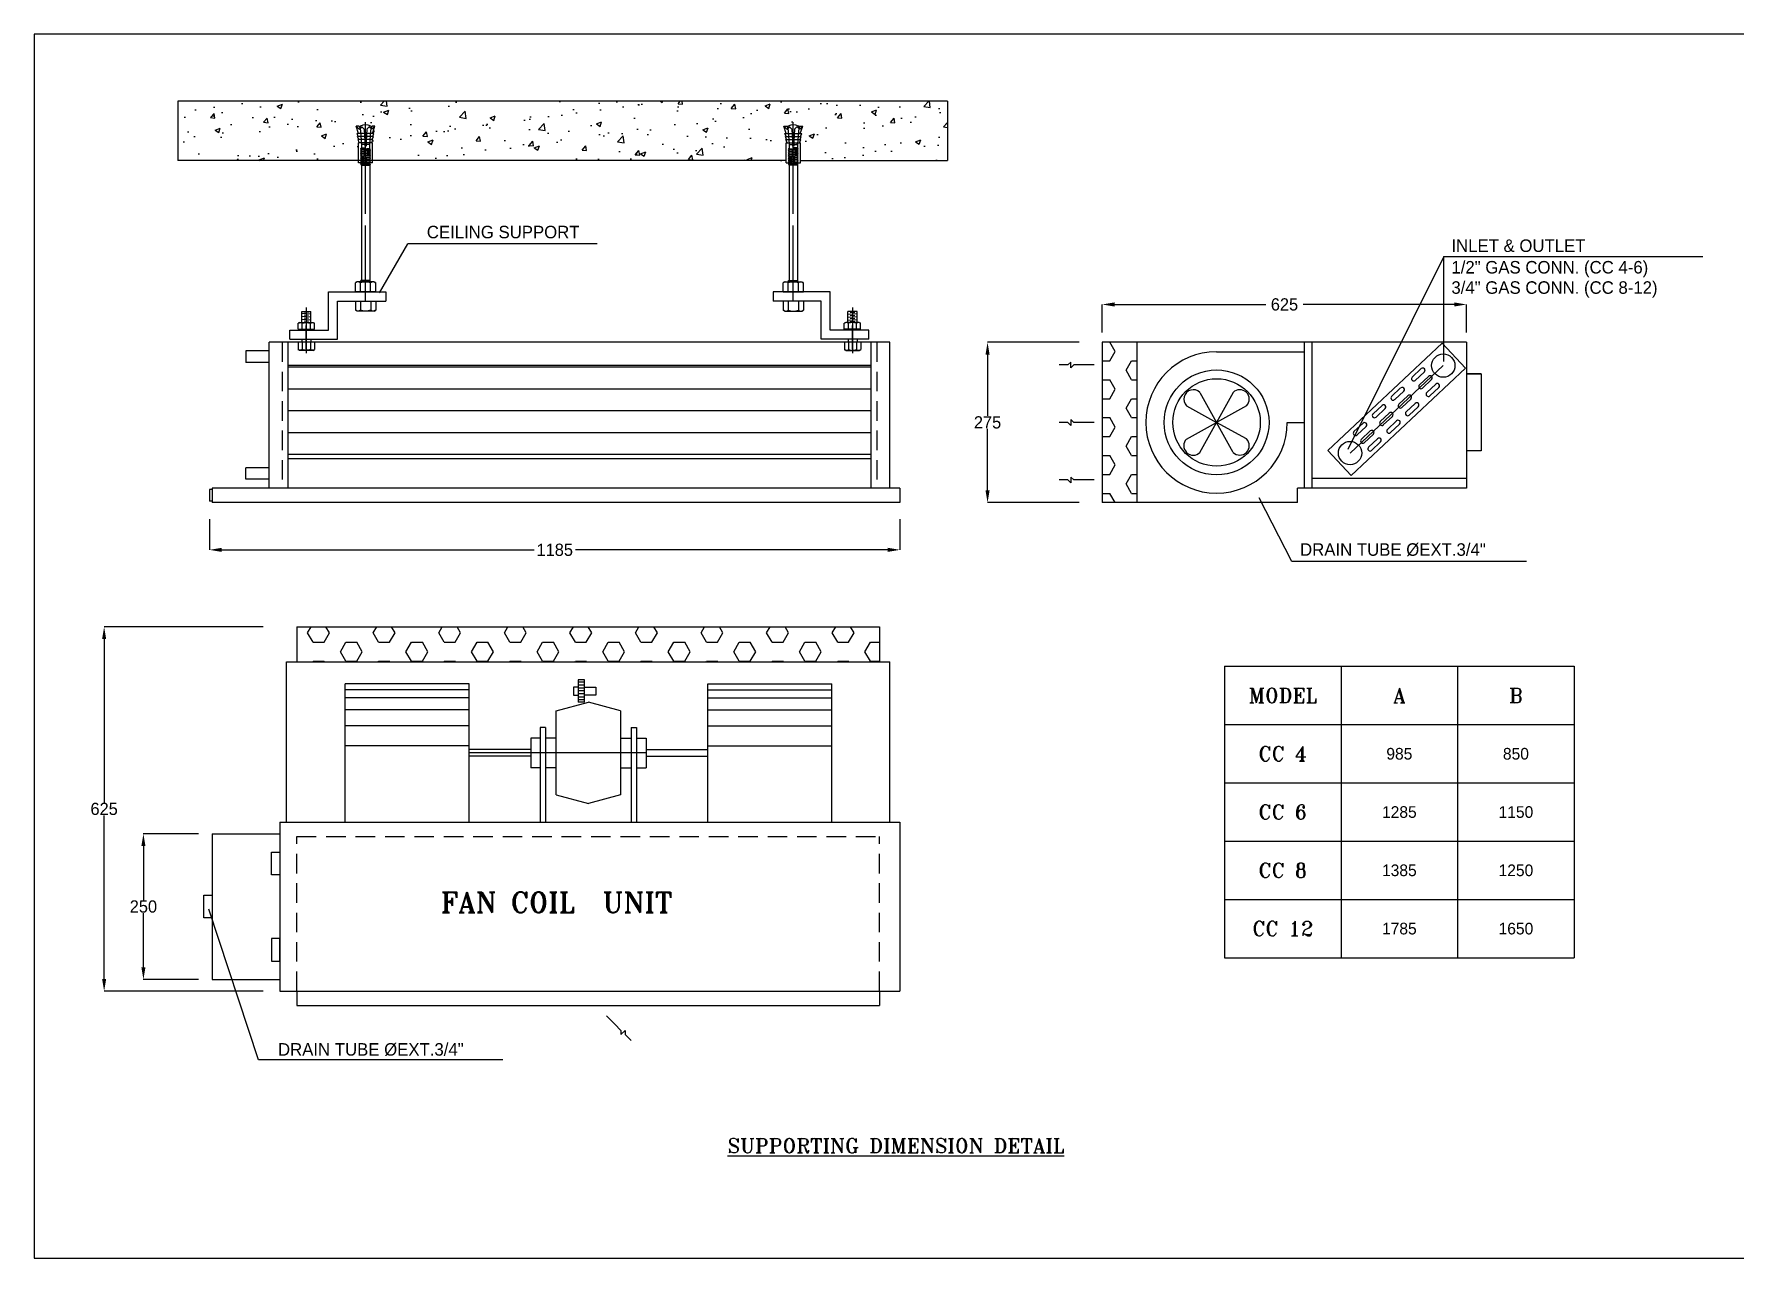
# Model space of a CAD drawing. Extents: x 462150 to 593348, y 35809 to 85242.
# Drawn here: x 477098 to 480015, y 48555 to 50655 of the extents above; entities that cross this region are included whole.
import ezdxf
from ezdxf.enums import TextEntityAlignment as Align

# ---------------------------------------------------------------- set-up
doc = ezdxf.new("R2010")
doc.units = 0
doc.header["$LTSCALE"] = 500
doc.header["$MEASUREMENT"] = 0
for name, pattern in [('CENTER', [2, 1.25, -0.25, 0.25, -0.25]), ('DASHDOT', [1, 0.5, -0.25, 0, -0.25]), ('DOT-E', [0.26, 0.15, -0.11]), ('DSH1', [0.101, 0.067, -0.034])]:
    doc.linetypes.add(name, pattern=pattern)
for name, color, linetype in [('M_AHU', 40, 'Continuous'), ('M_ARCH', 7, 'Continuous'), ('M_DIM', 30, 'Continuous'), ('M_ROMANT120', 7, 'Continuous'), ('MCENTER', 7, 'DASHDOT'), ('MDRILL-D', 2, 'DOT-E'), ('MDRILLING', 2, 'Continuous'), ('MLEROY80-1', 2, 'Continuous'), ('MNUTS', 2, 'Continuous')]:
    doc.layers.add(name, color=color, linetype=linetype)
doc.styles.add('MLEROY80', font='stencil', dxfattribs={"oblique": 20, "height": 210})
doc.styles.add('romant', font='romant.shx', dxfattribs={"width": 0.8, "height": 500})
doc.dimstyles.new('M_A_HAMID', dxfattribs={"dimscale": 0, "dimtxt": 105, "dimasz": 105, "dimexe": 0.18, "dimexo": 0.625, "dimtad": 0, "dimtih": 1, "dimtoh": 1, "dimdec": 0, "dimzin": 0, "dimdsep": 46, "dimtxsty": 'Standard', "dimcen": 0.09, "dimclrt": 256, "dimadec": 0, "dimazin": 0, "dimtfac": 1, "dimtdec": 0, "dimtofl": 0, "dimtmove": 0, "dimatfit": 3, "dimfxl": 1, "dimtolj": 1, "dimtzin": 0, "dimarcsym": 0})

# ---------------------------------------------------------------- blocks, each defined once
blk = doc.blocks.new('MECH-A')
for p, q in [((1, 1), (0, 1)), ((0, 1), (0, 0)), ((1, 0), (1, 1)), ((0, 0), (1, 0))]:
    blk.add_line(p, q)
blk = doc.blocks.new('NUT1')
at = {"layer": 'MNUTS'}
for p, q in [((-110, 112), (-97, 135)), ((-110, 112), (-110, -112)), ((0, 135), (-97, 135)), ((0, 68), (-97, 68)), ((0, 135), (0, -135)), ((-110, -112), (-97, -135)), ((0, -68), (-97, -68)), ((0, -135), (-97, -135))]:
    blk.add_line(p, q, dxfattribs=at)
for centre, radius, start, end in [((-53, 101), 55, 146.1889, 217.433), ((104, 0), 212, 161.4608, 198.5114), ((-53, -101), 55, 142.567, 213.8111)]:
    blk.add_arc(centre, radius, start, end, dxfattribs=at)
blk = doc.blocks.new('BOLT')
at = {"layer": 'MNUTS'}
for p, q in [((0, 135), (121, 135)), ((0, 68), (121, 68)), ((134, 112), (121, 135)), ((134, -112), (134, 112)), ((0, -68), (121, -68)), ((0, -135), (121, -135)), ((134, -112), (121, -135))]:
    blk.add_line(p, q, dxfattribs=at)
for centre, radius, start, end in [((77, 101), 55, 322.567, 33.8111), ((-80, 0), 212, 341.4608, 18.5114), ((77, -101), 55, 326.1889, 37.433)]:
    blk.add_arc(centre, radius, start, end, dxfattribs=at)
blk = doc.blocks.new('ARR02B')
at = {"color": 2}
blk.add_lwpolyline([(0, 0, 0, 1, 0), (-2, 0, 0, 0, 0), (-6, 0, 0, 0, 0)], format="xyseb", dxfattribs=at)
blk = doc.blocks.new('ARR03B')
at = {"color": 2}
blk.add_lwpolyline([(0, 0), (-2, 0), (-3.5, 0), (-4, 0.5), (-4, -0.5), (-4.5, 0), (-6, 0)], dxfattribs=at)
blk = doc.blocks.new('*D564')
at = {"layer": 'Defpoints', "color": 0, "transparency": 16777216}
for p in [(477380.6, 49283.4), (477285.7, 49033.4), (477380.6, 49033.4)]:
    blk.add_point(p, dxfattribs=at)
at = {"layer": 'M_DIM', "color": 0, "lineweight": -2, "transparency": 16777216}
for p, q in [((477380, 49283.4), (477285.5, 49283.4)), ((477285.7, 49262.4), (477285.7, 49169.5)), ((477285.7, 49054.4), (477285.7, 49147.2)), ((477380, 49033.4), (477285.5, 49033.4))]:
    blk.add_line(p, q, dxfattribs=at)
at = {"layer": 'M_DIM', "color": 0, "transparency": 16777216}
for points in [[(477282.2, 49262.4), (477289.2, 49262.4), (477285.7, 49283.4)], [(477282.2, 49054.4), (477289.2, 49054.4), (477285.7, 49033.4)]]:
    blk.add_solid(points, dxfattribs=at)
at = {"layer": 'M_DIM', "transparency": 16777216, "insert": (477285.7, 49158.4), "char_height": 21, "attachment_point": 5}
blk.add_mtext('\\A1;250', dxfattribs=at)
blk = doc.blocks.new('*D565')
at = {"layer": 'Defpoints', "color": 0, "transparency": 16777216}
for p in [(477218.3, 49638.4), (477491.7, 49638.4), (477491.7, 49013.4)]:
    blk.add_point(p, dxfattribs=at)
at = {"layer": 'M_DIM', "color": 0, "lineweight": -2, "transparency": 16777216}
for p, q in [((477491, 49638.4), (477218.1, 49638.4)), ((477218.3, 49617.4), (477218.3, 49337)), ((477218.3, 49034.4), (477218.3, 49314.7)), ((477491, 49013.4), (477218.1, 49013.4))]:
    blk.add_line(p, q, dxfattribs=at)
at = {"layer": 'M_DIM', "color": 0, "transparency": 16777216}
for points in [[(477214.8, 49617.4), (477221.8, 49617.4), (477218.3, 49638.4)], [(477214.8, 49034.4), (477221.8, 49034.4), (477218.3, 49013.4)]]:
    blk.add_solid(points, dxfattribs=at)
at = {"layer": 'M_DIM', "transparency": 16777216, "insert": (477218.3, 49325.9), "char_height": 21, "attachment_point": 5}
blk.add_mtext('\\A1;625', dxfattribs=at)
blk = doc.blocks.new('*D566')
at = {"layer": 'Defpoints', "color": 0, "transparency": 16777216}
for p in [(478891.6, 50126.5), (478733.9, 49851.5), (478891.6, 49851.5)]:
    blk.add_point(p, dxfattribs=at)
at = {"layer": 'M_DIM', "color": 0, "lineweight": -2, "transparency": 16777216}
for p, q in [((478891, 50126.5), (478733.7, 50126.5)), ((478733.9, 50105.5), (478733.9, 50000.1)), ((478733.9, 49872.5), (478733.9, 49977.9)), ((478891, 49851.5), (478733.7, 49851.5))]:
    blk.add_line(p, q, dxfattribs=at)
at = {"layer": 'M_DIM', "color": 0, "transparency": 16777216}
for points in [[(478730.4, 50105.5), (478737.4, 50105.5), (478733.9, 50126.5)], [(478730.4, 49872.5), (478737.4, 49872.5), (478733.9, 49851.5)]]:
    blk.add_solid(points, dxfattribs=at)
at = {"layer": 'M_DIM', "transparency": 16777216, "insert": (478733.9, 49989), "char_height": 21, "attachment_point": 5}
blk.add_mtext('\\A1;275', dxfattribs=at)
blk = doc.blocks.new('*D567')
at = {"layer": 'Defpoints', "color": 0, "transparency": 16777216}
for p in [(479555.8, 50191.4), (478930.8, 50142.5), (479555.8, 50142.5)]:
    blk.add_point(p, dxfattribs=at)
at = {"layer": 'M_DIM', "color": 0, "lineweight": -2, "transparency": 16777216}
for p, q in [((478930.8, 50143.1), (478930.8, 50191.6)), ((478951.8, 50191.4), (479211.1, 50191.4)), ((479534.8, 50191.4), (479275.4, 50191.4)), ((479555.8, 50143.1), (479555.8, 50191.6))]:
    blk.add_line(p, q, dxfattribs=at)
at = {"layer": 'M_DIM', "color": 0, "transparency": 16777216}
for points in [[(478951.8, 50194.9), (478951.8, 50187.9), (478930.8, 50191.4)], [(479534.8, 50194.9), (479534.8, 50187.9), (479555.8, 50191.4)]]:
    blk.add_solid(points, dxfattribs=at)
at = {"layer": 'M_DIM', "transparency": 16777216, "insert": (479243.3, 50191.4), "char_height": 21, "attachment_point": 5}
blk.add_mtext('\\A1;625', dxfattribs=at)
blk = doc.blocks.new('*D568')
at = {"layer": 'Defpoints', "color": 0, "transparency": 16777216}
for p in [(477399.1, 49823.9), (478583.7, 49823.9), (477399.1, 49770.4)]:
    blk.add_point(p, dxfattribs=at)
at = {"layer": 'M_DIM', "color": 0, "lineweight": -2, "transparency": 16777216}
for p, q in [((477399.1, 49823.2), (477399.1, 49770.2)), ((478583.7, 49823.2), (478583.7, 49770.2)), ((477420.1, 49770.4), (477955.8, 49770.4)), ((478562.7, 49770.4), (478027, 49770.4))]:
    blk.add_line(p, q, dxfattribs=at)
at = {"layer": 'M_DIM', "color": 0, "transparency": 16777216}
for points in [[(477420.1, 49773.9), (477420.1, 49766.9), (477399.1, 49770.4)], [(478562.7, 49773.9), (478562.7, 49766.9), (478583.7, 49770.4)]]:
    blk.add_solid(points, dxfattribs=at)
at = {"layer": 'M_DIM', "transparency": 16777216, "insert": (477991.4, 49770.4), "char_height": 21, "attachment_point": 5}
blk.add_mtext('\\A1;1185', dxfattribs=at)

msp = doc.modelspace()

# ---------------------------------------------------------------- hatches: boundary and pattern name
at = {"layer": 'M_AHU'}
h = msp.add_hatch(dxfattribs=at)
h.set_pattern_fill('AR-CONC', color=9, scale=0.5, style=0)
h.set_pattern_definition([(50, (477097.99, 48752.62), (91.0923, -7.9695), [9.525, -104.775]), (355, (477097.99, 48752.62), (-17.6214, 95.5283), [7.62, -83.82]), (100.451, (477105.58, 48751.96), (73.4713, 87.5583), [8.095, -89.045]), (46.184, (477097.99, 48778.02), (135.5395, -21.021), [14.2875, -157.1625]), (96.6356, (477109.29, 48776.27), (118.702, 123.713), [12.1425, -133.5675]), (351.184, (477097.99, 48778.02), (118.702, 123.7126), [11.43, -125.73]), (21, (477110.69, 48771.67), (75.8074, -51.1328), [9.525, -104.775]), (326, (477110.69, 48771.67), (30.901, 92.094), [7.62, -83.82]), (71.4514, (477117.01, 48767.41), (106.7082, 40.9614), [8.095, -89.045]), (37.5, (477097.99, 48752.62), (1.5443, 42.2775), [0, -82.804, 0, -85.09, 0, -84.1375]), (7.5, (477097.99, 48752.62), (33.4098, 50.0903), [0, -48.514, 0, -80.899, 0, -32.0675]), (327.5, (477069.67, 48752.62), (67.7953, -2.86437), [0, -31.75, 0, -99.06, 0, -131.445]), (317.5, (477056.97, 48752.62), (74.0646, 12.7132), [0, -41.275, 0, -65.786, 0, -93.345])])
h.paths.add_polyline_path([(478388.6, 50438.5), (478388.6, 50469), (478390, 50469), (478388, 50474.2), (478389.1, 50474.2), (478387.1, 50479.4), (478388.3, 50479.4), (478386.3, 50484.6), (478388.7, 50484.6), (478384.5, 50497.2), (478389.4, 50497.2), (478391.4, 50494.4), (478391.2, 50497.2, -0.248821), (478410.2, 50497.2), (478409.9, 50494.4), (478411.9, 50497.2), (478416.8, 50497.2), (478412.6, 50484.6), (478415.1, 50484.6), (478413.1, 50479.4), (478414.2, 50479.4), (478412.2, 50474.2), (478413.3, 50474.2), (478411.3, 50469), (478412.8, 50469), (478412.8, 50438.5), (478665.2, 50438.5), (478665.2, 50540.1), (477344.8, 50540.1), (477344.8, 50438.5), (477654.7, 50438.5), (477654.7, 50469), (477656.1, 50469), (477654.1, 50474.2), (477655.2, 50474.2), (477653.2, 50479.4), (477654.4, 50479.4), (477652.4, 50484.6), (477654.8, 50484.6), (477650.6, 50497.2), (477655.5, 50497.2), (477657.5, 50494.4), (477657.3, 50497.2, -0.248821), (477676.3, 50497.2), (477676, 50494.4), (477678, 50497.2), (477682.9, 50497.2), (477678.7, 50484.6), (477681.2, 50484.6), (477679.2, 50479.4), (477680.3, 50479.4), (477678.3, 50474.2), (477679.4, 50474.2), (477677.4, 50469), (477678.9, 50469), (477678.9, 50438.5)])
h = msp.add_hatch(dxfattribs=at)
h.set_pattern_fill('HEX', color=256, scale=150, style=0)
h.set_pattern_definition([(0, (457718.44, 42073.12), (0, 32.475953), [18.75, -37.5]), (120, (457718.44, 42073.12), (-28.125, -16.237976), [18.75, -37.5]), (60, (457737.19, 42073.12), (-28.125, 16.237976), [18.75, -37.5])])
h.paths.add_polyline_path([(478990.8, 50126.5), (478930.8, 50126.5), (478930.8, 49851.5), (478990.8, 49851.5)])
h = msp.add_hatch(dxfattribs=at)
h.set_pattern_fill('LINE', color=256, scale=300, style=0)
h.set_pattern_definition([(0, (457814.675, 41234.393), (0, 37.5), [])])
h.paths.add_polyline_path([(477533.7, 50086.5), (477533.7, 49926.5), (478533.7, 49926.5), (478533.7, 50086.5)])
h = msp.add_hatch(dxfattribs=at)
h.set_pattern_fill('HEX', color=256, scale=150, style=0)
h.set_pattern_definition([(0, (443714.267, 42272.243), (0, 32.475953), [18.75, -37.5]), (120, (443714.267, 42272.243), (-28.125, -16.237976), [18.75, -37.5]), (60, (443733.017, 42272.243), (-28.125, 16.237976), [18.75, -37.5])])
h.paths.add_polyline_path([(478548.7, 49578.4), (478548.7, 49638.4), (477548.7, 49638.4), (477548.7, 49578.4)])

# ---------------------------------------------------------------- linework, layer by layer
for p, q in [((478665.2, 50540.1), (477344.8, 50540.1)), ((477344.8, 50540.1), (477344.8, 50438.5)), ((478665.2, 50540.1), (478665.2, 50438.5)), ((478388.6, 50438.5), (477344.8, 50438.5)), ((478412.8, 50438.5), (478665.2, 50438.5))]:
    msp.add_line(p, q)
at = {"layer": 'M_AHU', "color": 2}
for p, q in [((477603.3, 50212.9), (477701.6, 50212.9)), ((477603.3, 50147.3), (477603.3, 50212.9)), ((477618.8, 50197.3), (477701.6, 50197.3)), ((477618.8, 50131.7), (477618.8, 50197.3)), ((477701.6, 50212.9), (477701.6, 50197.3)), ((478464.1, 50212.9), (478365.9, 50212.9)), ((478365.9, 50212.9), (478365.9, 50197.3)), ((478448.6, 50197.3), (478365.9, 50197.3)), ((478448.6, 50131.7), (478448.6, 50197.3)), ((478464.1, 50147.3), (478464.1, 50212.9)), ((477557.5, 50179.3), (477573, 50179.3)), ((477557.5, 50160.5), (477557.5, 50179.3)), ((477572.9, 50174.7), (477557.5, 50176.1)), ((477572.9, 50169.6), (477557.5, 50171)), ((477572.9, 50164.5), (477557.5, 50165.8)), ((477569, 50177.6), (477561.3, 50178.3)), ((477569, 50172.5), (477561.3, 50173.2)), ((477569, 50167.4), (477561.3, 50168.1)), ((477573, 50160.5), (477573, 50179.3)), ((478494.4, 50160.5), (478494.4, 50179.3)), ((478510, 50179.3), (478494.4, 50179.3)), ((478494.6, 50174.7), (478509.9, 50176.1)), ((478494.6, 50169.6), (478509.9, 50171)), ((478494.6, 50164.5), (478509.9, 50165.8)), ((478498.4, 50177.6), (478506.1, 50178.3)), ((478498.4, 50172.5), (478506.1, 50173.2)), ((478498.4, 50167.4), (478506.1, 50168.1)), ((478510, 50160.5), (478510, 50179.3)), ((477537.1, 50147.3), (477603.3, 50147.3)), ((477537.1, 50131.7), (477537.1, 50147.3)), ((477569, 50162.2), (477561.3, 50162.9)), ((478530.3, 50147.3), (478464.1, 50147.3)), ((478498.4, 50162.2), (478506.1, 50162.9)), ((478530.3, 50131.7), (478530.3, 50147.3)), ((477537.1, 50131.7), (477618.8, 50131.7)), ((477557.3, 50131.7), (477557.3, 50126.5)), ((477572.9, 50131.7), (477572.9, 50126.5)), ((478530.3, 50131.7), (478448.6, 50131.7)), ((478494.6, 50131.7), (478494.6, 50126.5)), ((478510.1, 50131.7), (478510.1, 50126.5))]:
    msp.add_line(p, q, dxfattribs=at)
at = {"layer": 'M_AHU', "color": 2, "linetype": 'CENTER'}
for p, q in [((477565.1, 50186.1), (477565.1, 50108.1)), ((478502.3, 50186.1), (478502.3, 50108.1)), ((477565.1, 50115.1), (477565.1, 50155.5)), ((478502.3, 50115.1), (478502.3, 50155.5))]:
    msp.add_line(p, q, dxfattribs=at)
at = {"layer": 'M_AHU'}
for p, q in [((477461.7, 50111.6), (477461.7, 50091.6)), ((477501.3, 50111.6), (477461.7, 50111.6)), ((477501.3, 49876.5), (477501.3, 50126.5)), ((478566.1, 50126.5), (477501.3, 50126.5)), ((477533.7, 50126.5), (477533.7, 49876.5)), ((478533.7, 50126.5), (478533.7, 49876.5)), ((478566.1, 49876.5), (478566.1, 50126.5)), ((478930.8, 50126.5), (478930.8, 49851.5)), ((479555.8, 50126.5), (478930.8, 50126.5)), ((478990.8, 49851.5), (478990.8, 50126.5)), ((479126.8, 50110.3), (479277.5, 50110.3)), ((479277.5, 49876.5), (479277.5, 50126.5)), ((479290.8, 49876.5), (479290.8, 50126.5)), ((479513.6, 50124.8), (479317.7, 49941.1)), ((479513.6, 50124.8), (479553.8, 50081.9)), ((479555.8, 50126.5), (479555.8, 49876.5)), ((477501.3, 50091.6), (477461.7, 50091.6)), ((478533.7, 50086.5), (477533.7, 50086.5)), ((479515.8, 50086.5), (479355.8, 49936.5)), ((479553.8, 50081.9), (479357.9, 49898.2)), ((479462.5, 50066.8), (479478, 50081.4)), ((479427.1, 50033.7), (479442.6, 50048.2)), ((479483.3, 50075.8), (479467.8, 50061.2)), ((479475, 50053.5), (479490.5, 50068.1)), ((479495.8, 50062.5), (479480.2, 50047.9)), ((479503, 50054.8), (479487.5, 50040.2)), ((479492.7, 50034.6), (479508.2, 50049.2)), ((479580.8, 50072.5), (479555.8, 50072.5)), ((479555.8, 50072.5), (479580.8, 50072.5)), ((479580.8, 50072.5), (479580.8, 49940.5)), ((479580.8, 50072.5), (479580.8, 49940.5)), ((479098.2, 50040.5), (479126.8, 49989)), ((479155.2, 50040.4), (479126.8, 49989)), ((479447.9, 50042.6), (479432.4, 50028.1)), ((479439.6, 50020.4), (479455.1, 50034.9)), ((479460.4, 50029.3), (479444.8, 50014.8)), ((479467.6, 50021.6), (479452.1, 50007.1)), ((479075.3, 50017.4), (479126.8, 49989)), ((479178.2, 50017.6), (479126.8, 49989)), ((479395.2, 50003.7), (479410.7, 50018.3)), ((479416, 50012.7), (479400.4, 49998.1)), ((479407.6, 49990.4), (479423.2, 50005)), ((479428.4, 49999.4), (479412.9, 49984.8)), ((479435.6, 49991.7), (479420.1, 49977.1)), ((479457.3, 50001.5), (479472.8, 50016)), ((479075.3, 49960.5), (479126.8, 49989)), ((479098.3, 49937.6), (479126.8, 49989)), ((479155.3, 49937.5), (479126.8, 49989)), ((479178.2, 49960.6), (479126.8, 49989)), ((479248.1, 49989), (479277.5, 49989)), ((479362.6, 49973.2), (479378.1, 49987.7)), ((479383.4, 49982.1), (479367.9, 49967.6)), ((479375.1, 49959.9), (479390.6, 49974.4)), ((479395.9, 49968.8), (479380.3, 49954.3)), ((479403.1, 49961.1), (479387.6, 49946.6)), ((479425.4, 49971.5), (479440.9, 49986.1)), ((479317.7, 49941.1), (479357.9, 49898.2)), ((479392.8, 49941), (479408.3, 49955.5)), ((479580.8, 49940.5), (479555.8, 49940.5)), ((477501.3, 49911.4), (477461.7, 49911.4)), ((477461.7, 49891.4), (477461.7, 49911.4)), ((478533.7, 49926.5), (477533.7, 49926.5)), ((477399.1, 49873.7), (477399.1, 49853.7)), ((477403.7, 49873.7), (477399.1, 49873.7)), ((478583.7, 49876.5), (477403.7, 49876.5)), ((477403.7, 49876.5), (477403.7, 49851.5)), ((477501.3, 49891.4), (477461.7, 49891.4)), ((478583.7, 49876.5), (478583.7, 49851.5)), ((479555.8, 49876.5), (479265.8, 49876.5)), ((479265.8, 49851.5), (479265.8, 49876.5)), ((479555.8, 49893.1), (479290.8, 49893.1)), ((477403.7, 49853.7), (477399.1, 49853.7)), ((478583.7, 49851.5), (477403.7, 49851.5)), ((479265.8, 49851.5), (478930.8, 49851.5)), ((477548.7, 49638.4), (478548.7, 49638.4)), ((477548.7, 49638.4), (477548.7, 49578.4)), ((478548.7, 49638.4), (478548.7, 49578.4)), ((477531.3, 49578.4), (478566.1, 49578.4)), ((477531.3, 49303.4), (477531.3, 49578.4)), ((478566.1, 49303.4), (478566.1, 49578.4)), ((477844.6, 49540.7), (477631.6, 49540.7)), ((477631.6, 49303.4), (477631.6, 49540.7)), ((477844.6, 49530.4), (477631.6, 49530.4)), ((477844.6, 49303.4), (477844.6, 49540.7)), ((478023.7, 49535.1), (478023.7, 49521.3)), ((478031.8, 49535.1), (478023.7, 49535.1)), ((478031.8, 49547.6), (478031.8, 49508.8)), ((478042.5, 49547.6), (478031.8, 49547.6)), ((478042.5, 49543.4), (478031.8, 49543.4)), ((478042.5, 49538.5), (478031.8, 49538.5)), ((478042.5, 49533.3), (478031.8, 49533.3)), ((478042.5, 49528.3), (478031.8, 49528.3)), ((478042.5, 49523.2), (478031.8, 49523.2)), ((478042.5, 49508.8), (478042.5, 49547.6)), ((478042.5, 49535.1), (478062.1, 49535.1)), ((478062.1, 49535.1), (478062.1, 49521.3)), ((478253.9, 49303.4), (478253.9, 49540.7)), ((478253.9, 49540.7), (478466.8, 49540.7)), ((478253.9, 49530.4), (478466.8, 49530.4)), ((478466.8, 49303.4), (478466.8, 49540.7)), ((477844.6, 49516.6), (477631.6, 49516.6)), ((477844.6, 49496.1), (477631.6, 49496.1)), ((477994.1, 49494.1), (478049.2, 49508.8)), ((477994.1, 49350), (477994.1, 49494.1)), ((478023.7, 49521.3), (478031.8, 49521.3)), ((478042.5, 49517.9), (478031.8, 49517.9)), ((478042.5, 49513.1), (478031.8, 49513.1)), ((478042.5, 49508.8), (478031.8, 49508.8)), ((478062.1, 49521.3), (478042.5, 49521.3)), ((478104.4, 49494.1), (478049.2, 49508.8)), ((478104.4, 49494.1), (478104.4, 49350)), ((478253.9, 49516.6), (478466.8, 49516.6)), ((478253.9, 49496.1), (478466.8, 49496.1)), ((477844.6, 49468.6), (477631.6, 49468.6)), ((477975.8, 49465.4), (477966.6, 49465.4)), ((477966.6, 49465.4), (477966.6, 49303.4)), ((477975.8, 49465.4), (477975.8, 49303.4)), ((478122.6, 49465.4), (478122.6, 49303.4)), ((478122.6, 49465.4), (478131.8, 49465.4)), ((478131.8, 49465.4), (478131.8, 49303.4)), ((478253.9, 49468.6), (478466.8, 49468.6)), ((477950.1, 49447.6), (477950.1, 49396.5)), ((477966.6, 49447.6), (477950.1, 49447.6)), ((477994.1, 49447.6), (477975.8, 49447.6)), ((478104.4, 49447.6), (478122.6, 49447.6)), ((478131.8, 49447.6), (478148.4, 49447.6)), ((478148.4, 49447.6), (478148.4, 49396.5)), ((477844.6, 49434.3), (477631.6, 49434.3)), ((477950.1, 49427.8), (477844.6, 49427.8)), ((478148.4, 49422), (477844.6, 49422)), ((477950.1, 49416.2), (477844.6, 49416.2)), ((478148.4, 49427.8), (478253.9, 49427.8)), ((478148.4, 49416.2), (478253.9, 49416.2)), ((478253.9, 49434.3), (478466.8, 49434.3)), ((477966.6, 49396.5), (477950.1, 49396.5)), ((477994.1, 49396.5), (477975.8, 49396.5)), ((478104.4, 49396.5), (478122.6, 49396.5)), ((478131.8, 49396.5), (478148.4, 49396.5)), ((477994.1, 49350), (478049.2, 49335.2)), ((478104.4, 49350), (478049.2, 49335.2)), ((477519.6, 49303.4), (477519.6, 49013.4)), ((477519.6, 49303.4), (478583.7, 49303.4)), ((478583.7, 49303.4), (478583.7, 49013.4)), ((477403.7, 49283.4), (477403.7, 49033.4)), ((477403.7, 49283.4), (477519.6, 49283.4)), ((477403.7, 49033.4), (477519.6, 49033.4)), ((477519.6, 49013.4), (478583.7, 49013.4)), ((477548.7, 49013.4), (477548.7, 48988.4)), ((478548.7, 49013.4), (478548.7, 48988.4)), ((477548.7, 48988.4), (478548.7, 48988.4)), ((477548.7, 48988.4), (478548.7, 48988.4))]:
    msp.add_line(p, q, dxfattribs=at)
at = {"layer": 'M_AHU', "linetype": 'DSH1'}
for p, q in [((477523.7, 50126.5), (477523.7, 49876.5)), ((478543.7, 50126.5), (478543.7, 49876.5)), ((477548.7, 49013.4), (477548.7, 49278.4)), ((477548.7, 49278.4), (478548.7, 49278.4)), ((478548.7, 49013.4), (478548.7, 49278.4))]:
    msp.add_line(p, q, dxfattribs=at)
at = {"layer": 'M_AHU'}
for points in [[(477505.2, 49251.7), (477519.6, 49251.7), (477519.6, 49213), (477505.2, 49213)], [(477389.3, 49177.7), (477403.7, 49177.7), (477403.7, 49139), (477389.3, 49139)], [(477505.2, 49065), (477519.6, 49065), (477519.6, 49103.7), (477505.2, 49103.7)]]:
    msp.add_lwpolyline(points, close=True, dxfattribs=at)
for centre, radius in [((479515.8, 50086.5), 20), ((479126.8, 49989), 90), ((479126.8, 49989), 75), ((479355.8, 49936.5), 20)]:
    msp.add_circle(centre, radius, dxfattribs=at)
for centre, radius, start, end in [((479126.8, 49989), 121.3, 90, 0), ((479480.7, 50078.6), 3.84, 313.1568, 133.1568), ((479445.3, 50045.4), 3.84, 313.1568, 133.1568), ((479465.1, 50064), 3.84, 133.1568, 313.1568), ((479477.6, 50050.7), 3.84, 133.1568, 313.1568), ((479493.1, 50065.3), 3.84, 313.1568, 133.1568), ((479505.6, 50052), 3.84, 313.1568, 133.1568), ((479086.8, 50029), 16.2, 45.2484, 225.2484), ((479166.7, 50029), 16.2, 315.2484, 135.2484), ((479413.3, 50015.5), 3.84, 313.1568, 133.1568), ((479429.7, 50030.9), 3.84, 133.1568, 313.1568), ((479442.2, 50017.6), 3.84, 133.1568, 313.1568), ((479457.7, 50032.1), 3.84, 313.1568, 133.1568), ((479470.2, 50018.8), 3.84, 313.1568, 133.1568), ((479490.1, 50037.4), 3.84, 133.1568, 313.1568), ((479397.8, 50000.9), 3.84, 133.1568, 313.1568), ((479410.3, 49987.6), 3.84, 133.1568, 313.1568), ((479425.8, 50002.2), 3.84, 313.1568, 133.1568), ((479438.3, 49988.9), 3.84, 313.1568, 133.1568), ((479454.7, 50004.3), 3.84, 133.1568, 313.1568), ((479086.8, 49949), 16.2, 135.2484, 315.2484), ((479166.7, 49949.1), 16.2, 225.2484, 45.2484), ((479365.2, 49970.4), 3.84, 133.1568, 313.1568), ((479380.8, 49984.9), 3.84, 313.1568, 133.1568), ((479393.2, 49971.6), 3.84, 313.1568, 133.1568), ((479405.7, 49958.3), 3.84, 313.1568, 133.1568), ((479422.7, 49974.3), 3.84, 133.1568, 313.1568), ((479377.7, 49957.1), 3.84, 133.1568, 313.1568), ((479390.2, 49943.8), 3.84, 133.1568, 313.1568)]:
    msp.add_arc(centre, radius, start, end, dxfattribs=at)
msp.add_point((479126.8, 49989), dxfattribs=at)
at = {"layer": 'M_ARCH'}
for p, q in [((479340.4, 49570.6), (479340.4, 49070.6)), ((479540.4, 49570.6), (479540.4, 49070.6)), ((479140.4, 49470.6), (479740.4, 49470.6)), ((479140.4, 49370.6), (479740.4, 49370.6)), ((479140.4, 49270.6), (479740.4, 49270.6)), ((479140.4, 49170.6), (479740.4, 49170.6))]:
    msp.add_line(p, q, dxfattribs=at)
at = {"layer": 'M_ROMANT120'}
for p, q in [((479140.4, 49570.6), (479140.4, 49070.6)), ((479140.4, 49570.6), (479740.4, 49570.6)), ((479740.4, 49570.6), (479740.4, 49070.6)), ((479140.4, 49070.6), (479740.4, 49070.6))]:
    msp.add_line(p, q, dxfattribs=at)
at = {"layer": 'MCENTER'}
for p, q in [((477666.8, 50346.7), (477666.8, 50504.3)), ((478400.7, 50346.7), (478400.7, 50504.3)), ((477666.8, 50197.3), (477666.8, 50326.8)), ((478400.7, 50197.3), (478400.7, 50326.8))]:
    msp.add_line(p, q, dxfattribs=at)
at = {"layer": 'MDRILL-D'}
for p, q in [((477657.6, 50493.6), (477659.8, 50467.2)), ((477676, 50493.6), (477673.8, 50467.2)), ((478391.5, 50493.6), (478393.7, 50467.2)), ((478409.9, 50493.6), (478407.7, 50467.2)), ((477658.3, 50458.8), (477659.8, 50460.3)), ((477658.3, 50458.8), (477666.8, 50458.8)), ((477659.8, 50457.4), (477658.3, 50458.8)), ((477658.3, 50455.9), (477659.8, 50457.4)), ((477659.8, 50467.2), (477659.8, 50460.3)), ((477659.8, 50460.3), (477666.8, 50460.3)), ((477673.8, 50458.8), (477659.8, 50457.4)), ((477659.8, 50457.4), (477673.8, 50455.9)), ((477665.6, 50466.1), (477660.9, 50466.1)), ((477675.2, 50457.4), (477666.8, 50458.1)), ((477675.2, 50457.4), (477666.8, 50458.1)), ((477672.6, 50466.1), (477667.9, 50466.1)), ((477673.8, 50467.2), (477673.8, 50458.8)), ((477675.2, 50457.4), (477673.8, 50458.8)), ((477673.8, 50455.9), (477675.2, 50457.4)), ((478392.2, 50457.4), (478393.7, 50458.8)), ((478392.2, 50457.4), (478400.7, 50458.1)), ((478392.2, 50457.4), (478400.7, 50458.1)), ((478393.7, 50455.9), (478392.2, 50457.4)), ((478393.7, 50467.2), (478393.7, 50458.8)), ((478393.7, 50458.8), (478407.7, 50457.4)), ((478407.7, 50457.4), (478393.7, 50455.9)), ((478394.8, 50466.1), (478399.5, 50466.1)), ((478407.7, 50460.3), (478400.7, 50460.3)), ((478409.1, 50458.8), (478400.7, 50458.8)), ((478401.8, 50466.1), (478406.5, 50466.1)), ((478407.7, 50467.2), (478407.7, 50460.3)), ((478409.1, 50458.8), (478407.7, 50460.3)), ((478407.7, 50457.4), (478409.1, 50458.8)), ((478409.1, 50455.9), (478407.7, 50457.4)), ((477675.2, 50454.5), (477658.3, 50455.9)), ((477675.2, 50454.5), (477658.3, 50455.9)), ((477659.8, 50454.5), (477658.3, 50455.9)), ((477658.3, 50453), (477659.8, 50454.5)), ((477675.2, 50451.6), (477658.3, 50453)), ((477675.2, 50451.6), (477658.3, 50453)), ((477659.8, 50451.6), (477658.3, 50453)), ((477658.3, 50450.2), (477659.8, 50451.6)), ((477675.2, 50448.7), (477658.3, 50450.2)), ((477675.2, 50448.7), (477658.3, 50450.2)), ((477659.8, 50448.7), (477658.3, 50450.2)), ((477658.3, 50447.3), (477659.8, 50448.7)), ((477675.2, 50445.8), (477658.3, 50447.3)), ((477675.2, 50445.8), (477658.3, 50447.3)), ((477659.8, 50445.8), (477658.3, 50447.3)), ((477658.3, 50444.4), (477659.8, 50445.8)), ((477675.2, 50443), (477658.3, 50444.4)), ((477675.2, 50443), (477658.3, 50444.4)), ((477659.8, 50443), (477658.3, 50444.4)), ((477658.3, 50441.5), (477659.8, 50443)), ((477675.2, 50440.1), (477658.3, 50441.5)), ((477675.2, 50440.1), (477658.3, 50441.5)), ((477659.8, 50440.1), (477658.3, 50441.5)), ((477658.3, 50438.6), (477659.8, 50440.1)), ((477675.2, 50437.2), (477658.3, 50438.6)), ((477675.2, 50437.2), (477658.3, 50438.6)), ((477659.8, 50437.2), (477658.3, 50438.6)), ((477658.3, 50435.8), (477659.8, 50437.2)), ((477675.2, 50434.3), (477658.3, 50435.8)), ((477659.8, 50434.3), (477658.3, 50435.8)), ((477659.8, 50454.5), (477673.8, 50453)), ((477659.8, 50451.6), (477673.8, 50450.2)), ((477659.8, 50448.7), (477673.8, 50447.3)), ((477659.8, 50445.8), (477673.8, 50444.4)), ((477659.8, 50443), (477673.8, 50441.5)), ((477659.8, 50440.1), (477673.8, 50438.6)), ((477659.8, 50437.2), (477673.8, 50435.8)), ((477675.2, 50454.5), (477673.8, 50455.9)), ((477673.8, 50453), (477675.2, 50454.5)), ((477675.2, 50451.6), (477673.8, 50453)), ((477673.8, 50450.2), (477675.2, 50451.6)), ((477675.2, 50448.7), (477673.8, 50450.2)), ((477673.8, 50447.3), (477675.2, 50448.7)), ((477675.2, 50445.8), (477673.8, 50447.3)), ((477673.8, 50444.4), (477675.2, 50445.8)), ((477675.2, 50443), (477673.8, 50444.4)), ((477673.8, 50441.5), (477675.2, 50443)), ((477675.2, 50440.1), (477673.8, 50441.5)), ((477673.8, 50438.6), (477675.2, 50440.1)), ((477675.2, 50437.2), (477673.8, 50438.6)), ((477673.8, 50435.8), (477675.2, 50437.2)), ((477675.2, 50434.3), (477673.8, 50435.8)), ((478392.2, 50454.5), (478409.1, 50455.9)), ((478392.2, 50454.5), (478409.1, 50455.9)), ((478392.2, 50454.5), (478393.7, 50455.9)), ((478393.7, 50453), (478392.2, 50454.5)), ((478392.2, 50451.6), (478409.1, 50453)), ((478392.2, 50451.6), (478409.1, 50453)), ((478392.2, 50451.6), (478393.7, 50453)), ((478393.7, 50450.2), (478392.2, 50451.6)), ((478392.2, 50448.7), (478409.1, 50450.2)), ((478392.2, 50448.7), (478409.1, 50450.2)), ((478392.2, 50448.7), (478393.7, 50450.2)), ((478393.7, 50447.3), (478392.2, 50448.7)), ((478392.2, 50445.8), (478409.1, 50447.3)), ((478392.2, 50445.8), (478409.1, 50447.3)), ((478392.2, 50445.8), (478393.7, 50447.3)), ((478393.7, 50444.4), (478392.2, 50445.8)), ((478392.2, 50443), (478409.1, 50444.4)), ((478392.2, 50443), (478409.1, 50444.4)), ((478392.2, 50443), (478393.7, 50444.4)), ((478393.7, 50441.5), (478392.2, 50443)), ((478392.2, 50440.1), (478409.1, 50441.5)), ((478392.2, 50440.1), (478409.1, 50441.5)), ((478392.2, 50440.1), (478393.7, 50441.5)), ((478393.7, 50438.6), (478392.2, 50440.1)), ((478392.2, 50437.2), (478409.1, 50438.6)), ((478392.2, 50437.2), (478409.1, 50438.6)), ((478392.2, 50437.2), (478393.7, 50438.6)), ((478393.7, 50435.8), (478392.2, 50437.2)), ((478392.2, 50434.3), (478409.1, 50435.8)), ((478392.2, 50434.3), (478393.7, 50435.8)), ((478407.7, 50454.5), (478393.7, 50453)), ((478407.7, 50451.6), (478393.7, 50450.2)), ((478407.7, 50448.7), (478393.7, 50447.3)), ((478407.7, 50445.8), (478393.7, 50444.4)), ((478407.7, 50443), (478393.7, 50441.5)), ((478407.7, 50440.1), (478393.7, 50438.6)), ((478407.7, 50437.2), (478393.7, 50435.8)), ((478407.7, 50454.5), (478409.1, 50455.9)), ((478409.1, 50453), (478407.7, 50454.5)), ((478407.7, 50451.6), (478409.1, 50453)), ((478409.1, 50450.2), (478407.7, 50451.6)), ((478407.7, 50448.7), (478409.1, 50450.2)), ((478409.1, 50447.3), (478407.7, 50448.7)), ((478407.7, 50445.8), (478409.1, 50447.3)), ((478409.1, 50444.4), (478407.7, 50445.8)), ((478407.7, 50443), (478409.1, 50444.4)), ((478409.1, 50441.5), (478407.7, 50443)), ((478407.7, 50440.1), (478409.1, 50441.5)), ((478409.1, 50438.6), (478407.7, 50440.1)), ((478407.7, 50437.2), (478409.1, 50438.6)), ((478409.1, 50435.8), (478407.7, 50437.2)), ((478407.7, 50434.3), (478409.1, 50435.8))]:
    msp.add_line(p, q, dxfattribs=at)
for centre, start, end in [((477660.9, 50467.3), 184.7636, 270), ((477672.6, 50467.3), 270, 355.2364), ((478394.8, 50467.3), 184.7636, 270), ((478406.5, 50467.3), 270, 355.2364)]:
    msp.add_arc(centre, 1.15, start, end, dxfattribs=at)
at = {"layer": 'MDRILLING'}
for p, q in [((477654.8, 50484.6), (477650.6, 50497.2)), ((477655.5, 50497.2), (477650.6, 50497.2)), ((477650.6, 50497.2), (477655.8, 50492.1)), ((477655.5, 50497.2), (477657.5, 50494.4)), ((477655.8, 50492.1), (477660.5, 50496.1)), ((477657.3, 50496.5), (477657.6, 50493.6)), ((477660.5, 50496.1), (477664.5, 50492.1)), ((477664.5, 50492.1), (477665.6, 50471.9)), ((477669.1, 50492.1), (477667.9, 50471.9)), ((477673, 50496.1), (477669.1, 50492.1)), ((477677.7, 50492.1), (477673, 50496.1)), ((477678, 50497.2), (477676, 50494.4)), ((477676.2, 50496.5), (477676, 50493.6)), ((477682.9, 50497.2), (477677.7, 50492.1)), ((477682.9, 50497.2), (477678, 50497.2)), ((477678.7, 50484.6), (477682.9, 50497.2)), ((478388.7, 50484.6), (478384.5, 50497.2)), ((478384.5, 50497.2), (478389.4, 50497.2)), ((478384.5, 50497.2), (478389.7, 50492.1)), ((478389.4, 50497.2), (478391.4, 50494.4)), ((478389.7, 50492.1), (478394.4, 50496.1)), ((478391.2, 50496.5), (478391.5, 50493.6)), ((478394.4, 50496.1), (478398.4, 50492.1)), ((478398.4, 50492.1), (478399.5, 50471.9)), ((478403, 50492.1), (478401.8, 50471.9)), ((478406.9, 50496.1), (478403, 50492.1)), ((478411.6, 50492.1), (478406.9, 50496.1)), ((478411.9, 50497.2), (478409.9, 50494.4)), ((478410.1, 50496.5), (478409.9, 50493.6)), ((478416.8, 50497.2), (478411.6, 50492.1)), ((478411.9, 50497.2), (478416.8, 50497.2)), ((478412.6, 50484.6), (478416.8, 50497.2)), ((477654.4, 50479.4), (477652.4, 50484.6)), ((477664.9, 50484.6), (477652.4, 50484.6)), ((477665.2, 50479.4), (477653.2, 50479.4)), ((477655.2, 50474.2), (477653.2, 50479.4)), ((477656.1, 50469), (477654.1, 50474.2)), ((477665.5, 50474.2), (477654.1, 50474.2)), ((477654.7, 50434.4), (477654.7, 50469)), ((477665.6, 50469), (477654.7, 50469)), ((477665.6, 50471.9), (477665.6, 50463.1)), ((477667.9, 50471.9), (477667.9, 50463.2)), ((477678.9, 50469), (477667.9, 50469)), ((477679.4, 50474.2), (477668.1, 50474.2)), ((477680.3, 50479.4), (477668.4, 50479.4)), ((477681.2, 50484.6), (477668.6, 50484.6)), ((477677.4, 50469), (477679.4, 50474.2)), ((477678.3, 50474.2), (477680.3, 50479.4)), ((477678.9, 50434.4), (477678.9, 50469)), ((477679.2, 50479.4), (477681.2, 50484.6)), ((478386.3, 50484.6), (478398.8, 50484.6)), ((478388.3, 50479.4), (478386.3, 50484.6)), ((478387.1, 50479.4), (478399.1, 50479.4)), ((478389.1, 50474.2), (478387.1, 50479.4)), ((478390, 50469), (478388, 50474.2)), ((478388, 50474.2), (478399.4, 50474.2)), ((478388.6, 50469), (478399.5, 50469)), ((478388.6, 50434.4), (478388.6, 50469)), ((478399.5, 50471.9), (478399.5, 50463.2)), ((478401.8, 50471.9), (478401.8, 50463.1)), ((478401.8, 50469), (478412.8, 50469)), ((478402, 50474.2), (478413.3, 50474.2)), ((478402.2, 50479.4), (478414.2, 50479.4)), ((478402.5, 50484.6), (478415.1, 50484.6)), ((478411.3, 50469), (478413.3, 50474.2)), ((478412.2, 50474.2), (478414.2, 50479.4)), ((478412.8, 50434.4), (478412.8, 50469)), ((478413.1, 50479.4), (478415.1, 50484.6)), ((477678.9, 50434.4), (477654.7, 50434.4)), ((477658.3, 50432.9), (477659.8, 50434.3)), ((477658.3, 50432.9), (477675.2, 50431.4)), ((477659.8, 50431.4), (477658.3, 50432.9)), ((477659.8, 50434.3), (477673.8, 50432.9)), ((477659.8, 50431.4), (477671.9, 50430.2)), ((477659.8, 50430.2), (477659.8, 50431.4)), ((477659.8, 50430.2), (477674, 50430.2)), ((477659.8, 50430.2), (477659.8, 50232.7)), ((477673.8, 50432.9), (477675.2, 50434.3)), ((477673.8, 50432.9), (477675.2, 50431.4)), ((477675.2, 50431.4), (477674, 50430.2)), ((477674, 50430.2), (477674, 50232.7)), ((478388.6, 50434.4), (478412.8, 50434.4)), ((478393.7, 50432.9), (478392.2, 50434.3)), ((478409.1, 50432.9), (478392.2, 50431.4)), ((478393.7, 50432.9), (478392.2, 50431.4)), ((478392.2, 50431.4), (478393.5, 50430.2)), ((478407.7, 50430.2), (478393.5, 50430.2)), ((478393.5, 50430.2), (478393.5, 50232.7)), ((478407.7, 50434.3), (478393.7, 50432.9)), ((478407.7, 50431.4), (478395.5, 50430.2)), ((478409.1, 50432.9), (478407.7, 50434.3)), ((478407.7, 50431.4), (478409.1, 50432.9)), ((478407.7, 50430.2), (478407.7, 50431.4)), ((478407.7, 50430.2), (478407.7, 50232.7)), ((477652.2, 50230.2), (477649.3, 50228.5)), ((477649.3, 50212.9), (477649.3, 50228.5)), ((477681.4, 50230.2), (477652.2, 50230.2)), ((477658, 50212.9), (477658, 50228.5)), ((477674.7, 50232.7), (477658.8, 50232.7)), ((477658.8, 50230.2), (477658.8, 50232.7)), ((477674.7, 50230.2), (477674.7, 50232.7)), ((477675.5, 50212.9), (477675.5, 50228.5)), ((477681.4, 50230.2), (477684.3, 50228.5)), ((477684.3, 50212.9), (477684.3, 50228.5)), ((478386.1, 50230.2), (478383.2, 50228.5)), ((478383.2, 50212.9), (478383.2, 50228.5)), ((478386.1, 50230.2), (478415.2, 50230.2)), ((478391.9, 50212.9), (478391.9, 50228.5)), ((478392.7, 50232.7), (478408.6, 50232.7)), ((478392.7, 50230.2), (478392.7, 50232.7)), ((478408.6, 50230.2), (478408.6, 50232.7)), ((478409.4, 50212.9), (478409.4, 50228.5)), ((478415.2, 50230.2), (478418.2, 50228.5)), ((478418.2, 50212.9), (478418.2, 50228.5)), ((477684.3, 50212.9), (477649.3, 50212.9)), ((478383.2, 50212.9), (478418.2, 50212.9))]:
    msp.add_line(p, q, dxfattribs=at)
for centre, radius, start, end in [((477658.5, 50496.6), 1.15, 115.6878, 184.7636), ((477666.8, 50479.3), 20.3, 64.3122, 115.6878), ((477675.1, 50496.6), 1.15, 355.2364, 64.3122), ((478392.4, 50496.6), 1.15, 115.6878, 184.7636), ((478400.7, 50479.3), 20.3, 64.3122, 115.6878), ((478409, 50496.6), 1.15, 355.2364, 64.3122), ((477653.7, 50222.9), 7.13, 52.567, 123.8111), ((477666.8, 50202.4), 27.5, 71.4608, 108.5114), ((477679.8, 50222.9), 7.13, 56.1889, 127.433), ((478387.6, 50222.9), 7.13, 52.567, 123.8111), ((478400.7, 50202.4), 27.5, 71.4886, 108.5392), ((478413.7, 50222.9), 7.13, 56.1889, 127.433)]:
    msp.add_arc(centre, radius, start, end, dxfattribs=at)
at = {"layer": 'MLEROY80-1'}
for p, q in [((477690.7, 50211.5), (477739.2, 50295.5)), ((478064.3, 50295.5), (477739.2, 50295.5)), ((479516.6, 50273.7), (479352.1, 49942.8)), ((479516.6, 50093.8), (479516.6, 50273.7)), ((479516.6, 50273.7), (479961.1, 50273.7)), ((479255.7, 49750.2), (479199.7, 49859.7)), ((479658.6, 49750.2), (479255.7, 49750.2)), ((477483.1, 48895.5), (477397.7, 49154.2)), ((477902.6, 48895.5), (477483.1, 48895.5))]:
    msp.add_line(p, q, dxfattribs=at)

# ---------------------------------------------------------------- block references
at = {"xscale": 2970, "yscale": 2100, "zscale": 2970}
msp.add_blockref('MECH-A', (477098, 48555.4), dxfattribs=at)
at = {"layer": 'M_AHU'}
for p, xscale, yscale, zscale, rotation in [((477666.8, 50197.3), -0.1296296296350192, 0.1296296296350192, 0.1296296296296296, 90), ((478400.7, 50197.3), 0.1296296296350192, 0.1296296296350192, 0.1296296296350192, 270), ((477565.1, 50126.5), -0.1037037037021946, 0.1037037037021946, 0.1037037037037037, 90), ((478502.3, 50126.5), 0.1037037037021946, 0.1037037037021946, 0.1037037037021946, 270)]:
    msp.add_blockref('BOLT', p, dxfattribs=dict(at, xscale=xscale, yscale=yscale, zscale=zscale, rotation=rotation))
at = {"layer": 'M_AHU', "color": 2, "yscale": 0.1037037037021946}
for p, xscale, zscale, rotation in [((477565.3, 50149.1), -0.1037037037021946, 0.1037037037037037, 90), ((478502.2, 50149.1), 0.1037037037021946, 0.1037037037021946, 270)]:
    msp.add_blockref('NUT1', p, dxfattribs=dict(at, xscale=xscale, zscale=zscale, rotation=rotation))
at = {"layer": 'M_DIM'}
for name, p, xscale, yscale, zscale, rotation in [('ARR02B', (478048.7, 48910.7), 10, 10, 10, 270), ('ARR03B', (478080.1, 48970.8), 9.999999999996543, 9.999999999996543, 9.999999999996543, 135)]:
    msp.add_blockref(name, p, dxfattribs=dict(at, xscale=xscale, yscale=yscale, zscale=zscale, rotation=rotation))
at = {"layer": 'MLEROY80-1', "xscale": -10, "yscale": 10, "zscale": 10, "rotation": 180}
msp.add_blockref('ARR03B', (478916.8, 50087.7), dxfattribs=at)
at = {"layer": 'MLEROY80-1', "xscale": 10, "yscale": 10, "zscale": 10}
for name, p in [('ARR03B', (478916.8, 49989)), ('ARR02B', (479652.9, 50006.5)), ('ARR03B', (478916.8, 49890.3))]:
    msp.add_blockref(name, p, dxfattribs=at)

# ---------------------------------------------------------------- texts
at = {"layer": 'M_ARCH'}
for s, p in [('985', (479440.4, 49420.6)), ('850', (479640.4, 49420.6)), ('1285', (479440.4, 49320.6)), ('1150', (479640.4, 49320.6)), ('1385', (479440.4, 49220.6)), ('1250', (479640.4, 49220.6)), ('1785', (479440.4, 49120.6)), ('1650', (479640.4, 49120.6))]:
    msp.add_text(s, height=20, dxfattribs=at).set_placement(p, align=Align.MIDDLE)
at = {"layer": 'M_ROMANT120', "style": 'romant'}
for s, p in [('MODEL', (479240.4, 49520.6)), ('A', (479440.4, 49520.6)), ('B', (479640.4, 49520.6)), ('CC 4', (479240.4, 49420.6)), ('CC 6', (479240.4, 49320.6)), ('CC 8', (479240.4, 49220.6)), ('CC 12', (479240.4, 49120.6))]:
    msp.add_text(s, height=25, dxfattribs=at).set_placement(p, align=Align.MIDDLE)
for s, height, p in [('FAN COIL  UNIT', 35, (477795.7, 49148.2)), ('%%USUPPORTING DIMENSION DETAIL', 25, (478287.8, 48735.6))]:
    msp.add_text(s, height=height, dxfattribs=at).set_placement(p)
at = {"layer": 'MLEROY80-1', "style": 'MLEROY80'}
for s, p in [('CEILING SUPPORT', (477771.9, 50304.9)), ('INLET & OUTLET', (479529.7, 50281.5)), ('1/2" GAS CONN. (CC 4-6)', (479529.7, 50244.5)), ('3/4" GAS CONN. (CC 8-12)', (479529.7, 50209.7)), ('DRAIN TUBE %%CEXT.3/4"', (479270.1, 49760.2)), ('DRAIN TUBE %%CEXT.3/4"', (477516.6, 48902.6))]:
    msp.add_text(s, height=21.5, dxfattribs=at).set_placement(p)

# ---------------------------------------------------------------- dimensions: what is measured, and where the dimension line sits
at = {"layer": 'M_DIM'}
for p1, p2, distance, picture, middle in [((478930.8, 50142.5), (479555.8, 50142.5), 48.9, '*D567', (479243.3, 50191.4)), ((478891.6, 50126.5), (478891.6, 49851.5), -157.7, '*D566', (478733.9, 49989)), ((478583.7, 49823.9), (477399.1, 49823.9), 53.5, '*D568', (477991.4, 49770.4))]:
    dim = msp.add_aligned_dim(p1=p1, p2=p2, distance=distance, dimstyle='M_A_HAMID', override={"dimscale": 1, "dimtxt": 21, "dimasz": 21}, dxfattribs=at)
    dim.commit()
    dim.dimension.update_dxf_attribs({"geometry": picture, "text_midpoint": middle})
for base, p1, p2, angle, picture, middle in [((477218.3, 49638.4), (477491.7, 49013.4), (477491.7, 49638.4), 90, '*D565', (477218.3, 49325.9)), ((477285.7, 49033.4), (477380.6, 49283.4), (477380.6, 49033.4), 270, '*D564', (477285.7, 49158.4))]:
    dim = msp.add_linear_dim(base=base, p1=p1, p2=p2, angle=angle, dimstyle='M_A_HAMID', override={"dimscale": 1, "dimtxt": 21, "dimasz": 21}, dxfattribs=at)
    dim.commit()
    dim.dimension.update_dxf_attribs({"geometry": picture, "text_midpoint": middle, "dimtype": 161})

doc.saveas('drawing.dxf')
